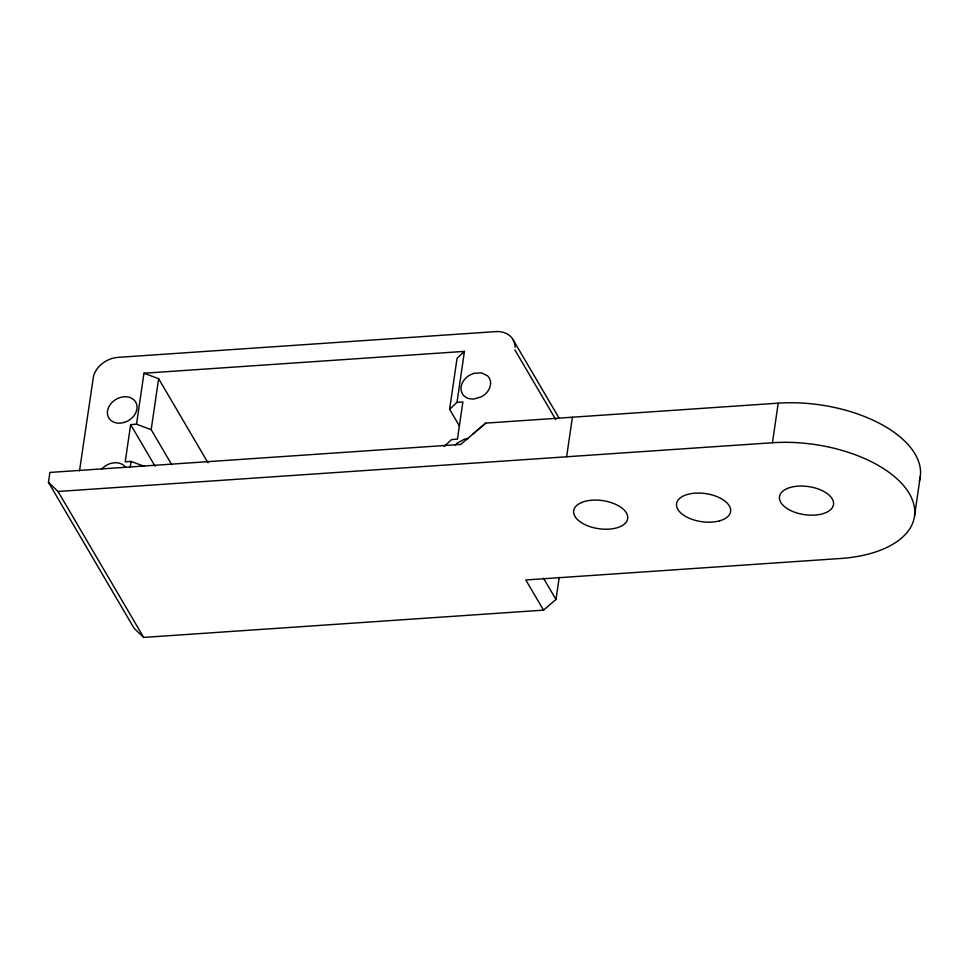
<?xml version="1.0" encoding="UTF-8"?>
<svg xmlns="http://www.w3.org/2000/svg" width="969" height="969" viewBox="0 0 969 969"><rect width="100%" height="100%" fill="white"/><g stroke="black" fill="none" stroke-linecap="round" stroke-linejoin="round"><path stroke-width="1.45" d="M559.234 577.354L556 599.496L543.524 610.143L143.666 637.42L134.085 628.287L48.45 482.332L49.891 472.436L460.772 444.408L485.711 423.126L778.216 403.165A109.194 56.735 8.3 0 1 919.29 481.072M79.506 470.898L93.521 376.069A23.401 18.459 -30.4 0 1 117.891 357.379L495.704 331.604A23.401 18.459 -30.4 0 1 515.06 347.314M171.695 464.587L151.188 429.655L136.532 424.204L130.645 424.604L125.219 461.813L131.094 461.414L144.429 466.368M130.234 467.373L131.094 461.414M136.532 424.204L143.957 373.235L464.442 351.372L457.005 402.341L449.616 409.293L459.488 426.118M151.188 429.655L158.625 378.685L143.957 373.235M449.616 409.293L457.053 358.324L464.442 351.372M566.635 456.774L572.413 417.203M48.45 482.332L58.031 491.477L772.45 442.736L778.216 403.165M914.482 516.283L920.259 476.712M444.19 446.503L451.578 439.551L457.453 439.151L462.879 401.941L457.005 402.341M485.711 423.126L473.247 433.761M125.522 467.433L124.371 465.883A15.601 12.306 -30.4 0 0 114.536 462.734L110.672 463.436A15.601 12.306 -30.4 0 0 101.672 469.178M513.352 340.192L558.798 417.639M514.866 349.882L555.77 419.589M543.452 578.118L556 599.496M543.524 610.143L525.816 579.959L840.377 558.507A109.194 56.735 8.3 0 0 909.322 493.596A109.194 56.735 8.3 0 0 772.45 442.736M158.625 378.685L207.984 462.794M130.645 424.604L155.028 466.162M58.031 491.477L143.666 637.42M455.212 445.062A15.601 12.306 -30.4 0 1 457.126 443.184L464.212 439.32A15.601 12.306 -30.4 0 1 468.075 438.606M581.436 502.56L578.687 503.977A27.302 14.184 8.3 0 0 573.939 514.127L574.956 516.404A27.302 14.184 8.3 0 0 616.708 527.875L619.918 526.748A27.302 14.184 8.3 0 0 626.398 512.904L624.763 510.663A27.302 14.184 8.3 0 0 581.436 502.56M787.24 488.521L784.49 489.939A27.302 14.184 8.3 0 0 779.754 500.089L780.76 502.366A27.302 14.184 8.3 0 0 822.511 513.836L825.733 512.71A27.302 14.184 8.3 0 0 832.214 498.853L830.566 496.612A27.302 14.184 8.3 0 0 787.24 488.521M473.829 373.368L470.098 374.93A15.601 12.306 -30.4 0 0 461.087 390.228L462.092 393.317A15.601 12.306 -30.4 0 0 470.122 398.853L473.853 399.046L481.46 396.769A15.601 12.306 -30.4 0 0 487.54 375.815L481.448 372.847L473.829 373.368M719.604 520.85L715.994 521.649A27.302 14.184 8.3 0 1 677.852 509.391L676.846 507.102A27.302 14.184 8.3 0 1 695.088 493.16L699.218 493.064A27.302 14.184 8.3 0 1 728.567 504.752A27.302 14.184 8.3 0 1 719.604 520.85M124.177 422.448L120.301 423.162A15.601 12.306 -30.4 0 1 108.528 407.525A15.601 12.306 -30.4 0 1 131.251 398.041L133.988 399.931A15.601 12.306 -30.4 0 1 124.177 422.448"/></g></svg>
